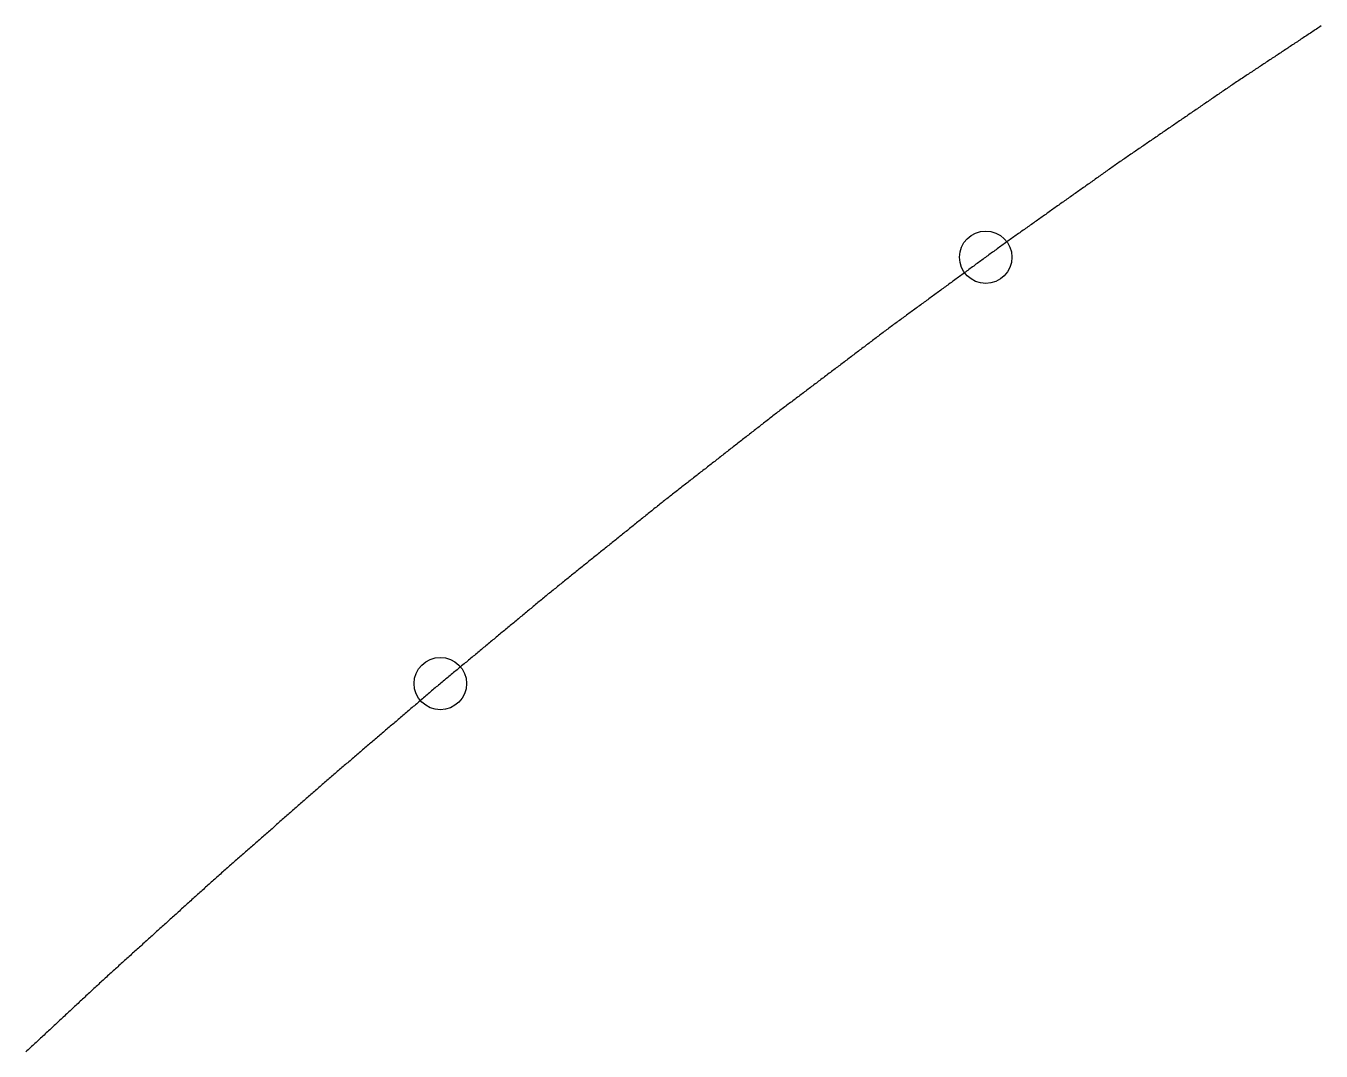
# Model space of a CAD drawing. Extents: x 1 to 322, y 1 to 270.
# Drawn here: x 111.24 to 123.6, y 16.35 to 26.13 of the extents above; entities that cross this region are included whole.
import ezdxf

# ---------------------------------------------------------------- set-up
doc = ezdxf.new("R2010")
doc.units = 0
doc.layers.get('0').update_dxf_attribs({"linetype": 'CONTINUOUS'})
doc.layers.add('RIB_INDICATION', color=1, linetype='CONTINUOUS')

msp = doc.modelspace()

# ---------------------------------------------------------------- linework, layer by layer
msp.add_polyline3d([(123.602, 26.1296, 0), (123.59, 26.1221, 0), (123.579, 26.1145, 0), (123.568, 26.107, 0), (123.556, 26.0995, 0), (123.545, 26.0919, 0), (123.533, 26.0844, 0), (123.522, 26.0769, 0), (123.511, 26.0693, 0), (123.499, 26.0618, 0), (123.488, 26.0543, 0), (123.476, 26.0468, 0), (123.465, 26.0392, 0), (123.454, 26.0317, 0), (123.442, 26.0242, 0), (123.431, 26.0166, 0), (123.42, 26.0091, 0), (123.408, 26.0016, 0), (123.397, 25.9941, 0), (123.385, 25.9865, 0), (123.374, 25.979, 0), (123.363, 25.9715, 0), (123.351, 25.9639, 0), (123.34, 25.9564, 0), (123.329, 25.9489, 0), (123.317, 25.9414, 0), (123.306, 25.9338, 0), (123.294, 25.9263, 0), (123.283, 25.9188, 0), (123.272, 25.9112, 0), (123.26, 25.9037, 0), (123.249, 25.8962, 0), (123.238, 25.8887, 0), (123.226, 25.8811, 0), (123.215, 25.8736, 0), (123.203, 25.8661, 0), (123.192, 25.8585, 0), (123.181, 25.851, 0), (123.169, 25.8435, 0), (123.158, 25.836, 0), (123.146, 25.8284, 0), (123.135, 25.8209, 0), (123.124, 25.8134, 0), (123.112, 25.8058, 0), (123.101, 25.7983, 0), (123.09, 25.7908, 0), (123.078, 25.7832, 0), (123.067, 25.7757, 0), (123.055, 25.7682, 0), (123.044, 25.7607, 0), (123.033, 25.7531, 0), (123.021, 25.7456, 0), (123.01, 25.7381, 0), (122.999, 25.7305, 0), (122.987, 25.723, 0), (122.976, 25.7155, 0), (122.964, 25.708, 0), (122.953, 25.7004, 0), (122.942, 25.6929, 0), (122.93, 25.6854, 0), (122.919, 25.6778, 0), (122.908, 25.6703, 0), (122.896, 25.6628, 0), (122.885, 25.6553, 0), (122.873, 25.6477, 0), (122.862, 25.6402, 0), (122.851, 25.6327, 0), (122.839, 25.6251, 0), (122.828, 25.6176, 0), (122.816, 25.6101, 0), (122.805, 25.6026, 0), (122.794, 25.595, 0), (122.782, 25.5875, 0), (122.771, 25.58, 0), (122.76, 25.5724, 0), (122.748, 25.5647, 0), (122.737, 25.557, 0), (122.726, 25.5492, 0), (122.714, 25.5414, 0), (122.703, 25.5337, 0), (122.692, 25.5259, 0), (122.68, 25.5182, 0), (122.669, 25.5104, 0), (122.658, 25.5026, 0), (122.646, 25.4949, 0), (122.635, 25.4871, 0), (122.624, 25.4794, 0), (122.612, 25.4716, 0), (122.601, 25.4638, 0), (122.59, 25.4561, 0), (122.578, 25.4483, 0), (122.567, 25.4406, 0), (122.556, 25.4328, 0), (122.544, 25.425, 0), (122.533, 25.4173, 0), (122.522, 25.4095, 0), (122.51, 25.4018, 0), (122.499, 25.394, 0), (122.488, 25.3862, 0), (122.476, 25.3785, 0), (122.465, 25.3707, 0), (122.454, 25.363, 0), (122.442, 25.3552, 0), (122.431, 25.3474, 0), (122.42, 25.3397, 0), (122.408, 25.3319, 0), (122.397, 25.3242, 0), (122.386, 25.3164, 0), (122.374, 25.3086, 0), (122.363, 25.3009, 0), (122.352, 25.2931, 0), (122.34, 25.2854, 0), (122.329, 25.2776, 0), (122.318, 25.2699, 0), (122.306, 25.2621, 0), (122.295, 25.2543, 0), (122.284, 25.2466, 0), (122.272, 25.2388, 0), (122.261, 25.2311, 0), (122.25, 25.2233, 0), (122.238, 25.2155, 0), (122.227, 25.2078, 0), (122.216, 25.2, 0), (122.204, 25.1923, 0), (122.193, 25.1845, 0), (122.182, 25.1767, 0), (122.17, 25.169, 0), (122.159, 25.1612, 0), (122.148, 25.1535, 0), (122.136, 25.1457, 0), (122.125, 25.1379, 0), (122.114, 25.1302, 0), (122.103, 25.1224, 0), (122.091, 25.1147, 0), (122.08, 25.1069, 0), (122.069, 25.0991, 0), (122.057, 25.0914, 0), (122.046, 25.0836, 0), (122.035, 25.0759, 0), (122.023, 25.0681, 0), (122.012, 25.0603, 0), (122.001, 25.0526, 0), (121.989, 25.0448, 0), (121.978, 25.0371, 0), (121.967, 25.0293, 0), (121.955, 25.0215, 0), (121.944, 25.0138, 0), (121.933, 25.006, 0), (121.921, 24.9983, 0), (121.91, 24.9905, 0), (121.899, 24.9827, 0), (121.887, 24.975, 0), (121.876, 24.9672, 0), (121.865, 24.9595, 0), (121.853, 24.9517, 0), (121.842, 24.944, 0), (121.831, 24.9362, 0), (121.819, 24.9284, 0), (121.808, 24.9207, 0), (121.797, 24.9129, 0), (121.785, 24.9052, 0), (121.774, 24.8974, 0), (121.763, 24.8896, 0), (121.751, 24.8819, 0), (121.74, 24.8741, 0), (121.729, 24.8664, 0), (121.717, 24.8586, 0), (121.706, 24.8508, 0), (121.695, 24.8431, 0), (121.683, 24.8353, 0), (121.672, 24.8276, 0), (121.661, 24.8198, 0), (121.649, 24.8118, 0), (121.638, 24.8038, 0), (121.627, 24.7959, 0), (121.616, 24.7879, 0), (121.604, 24.7799, 0), (121.593, 24.7719, 0), (121.582, 24.7639, 0), (121.57, 24.7559, 0), (121.559, 24.7479, 0), (121.548, 24.7399, 0), (121.537, 24.7319, 0), (121.525, 24.7239, 0), (121.514, 24.716, 0), (121.503, 24.708, 0), (121.492, 24.7, 0), (121.48, 24.692, 0), (121.469, 24.684, 0), (121.458, 24.676, 0), (121.446, 24.668, 0), (121.435, 24.66, 0), (121.424, 24.652, 0), (121.413, 24.644, 0), (121.401, 24.6361, 0), (121.39, 24.6281, 0), (121.379, 24.6201, 0), (121.367, 24.6121, 0), (121.356, 24.6041, 0), (121.345, 24.5961, 0), (121.334, 24.5881, 0), (121.322, 24.5801, 0), (121.311, 24.5721, 0), (121.3, 24.5641, 0), (121.288, 24.5562, 0), (121.277, 24.5482, 0), (121.266, 24.5402, 0), (121.255, 24.5322, 0), (121.243, 24.5242, 0), (121.232, 24.5162, 0), (121.221, 24.5082, 0), (121.21, 24.5002, 0), (121.198, 24.4922, 0), (121.187, 24.4842, 0), (121.176, 24.4762, 0), (121.164, 24.4683, 0), (121.153, 24.4603, 0), (121.142, 24.4523, 0), (121.131, 24.4443, 0), (121.119, 24.4363, 0), (121.108, 24.4283, 0), (121.097, 24.4203, 0), (121.085, 24.4123, 0), (121.074, 24.4043, 0), (121.063, 24.3963, 0), (121.052, 24.3884, 0), (121.04, 24.3804, 0), (121.029, 24.3724, 0), (121.018, 24.3644, 0), (121.007, 24.3564, 0), (120.995, 24.3484, 0), (120.984, 24.3404, 0), (120.973, 24.3324, 0), (120.961, 24.3244, 0), (120.95, 24.3164, 0), (120.939, 24.3085, 0), (120.928, 24.3005, 0), (120.916, 24.2925, 0), (120.905, 24.2845, 0), (120.894, 24.2765, 0), (120.882, 24.2685, 0), (120.871, 24.2605, 0), (120.86, 24.2525, 0), (120.849, 24.2445, 0), (120.837, 24.2365, 0), (120.826, 24.2286, 0), (120.815, 24.2206, 0), (120.804, 24.2126, 0), (120.792, 24.2046, 0), (120.781, 24.1966, 0), (120.77, 24.1886, 0), (120.758, 24.1806, 0), (120.747, 24.1726, 0), (120.736, 24.1646, 0), (120.725, 24.1566, 0), (120.713, 24.1487, 0), (120.702, 24.1407, 0), (120.691, 24.1327, 0), (120.679, 24.1247, 0), (120.668, 24.1167, 0), (120.657, 24.1087, 0), (120.646, 24.1007, 0), (120.634, 24.0927, 0), (120.623, 24.0847, 0), (120.612, 24.0767, 0), (120.6, 24.0688, 0), (120.589, 24.0608, 0), (120.578, 24.0528, 0), (120.567, 24.0448, 0), (120.555, 24.0366, 0), (120.544, 24.0284, 0), (120.533, 24.0201, 0), (120.522, 24.0119, 0), (120.511, 24.0037, 0), (120.499, 23.9955, 0), (120.488, 23.9873, 0), (120.477, 23.979, 0), (120.466, 23.9708, 0), (120.454, 23.9626, 0), (120.443, 23.9544, 0), (120.432, 23.9462, 0), (120.421, 23.9379, 0), (120.409, 23.9297, 0), (120.398, 23.9215, 0), (120.387, 23.9133, 0), (120.376, 23.905, 0), (120.365, 23.8968, 0), (120.353, 23.8886, 0), (120.342, 23.8804, 0), (120.331, 23.8722, 0), (120.32, 23.8639, 0), (120.308, 23.8557, 0), (120.297, 23.8475, 0), (120.286, 23.8393, 0), (120.275, 23.8311, 0), (120.263, 23.8228, 0), (120.252, 23.8146, 0), (120.241, 23.8064, 0), (120.23, 23.7982, 0), (120.219, 23.79, 0), (120.207, 23.7817, 0), (120.196, 23.7735, 0), (120.185, 23.7653, 0), (120.174, 23.7571, 0), (120.162, 23.7489, 0), (120.151, 23.7406, 0), (120.14, 23.7324, 0), (120.129, 23.7242, 0), (120.118, 23.716, 0), (120.106, 23.7077, 0), (120.095, 23.6995, 0), (120.084, 23.6913, 0), (120.073, 23.6831, 0), (120.061, 23.6749, 0), (120.05, 23.6666, 0), (120.039, 23.6584, 0), (120.028, 23.6502, 0), (120.016, 23.642, 0), (120.005, 23.6338, 0), (119.994, 23.6255, 0), (119.983, 23.6173, 0), (119.972, 23.6091, 0), (119.96, 23.6009, 0), (119.949, 23.5927, 0), (119.938, 23.5844, 0), (119.927, 23.5762, 0), (119.915, 23.568, 0), (119.904, 23.5598, 0), (119.893, 23.5516, 0), (119.882, 23.5433, 0), (119.871, 23.5351, 0), (119.859, 23.5269, 0), (119.848, 23.5187, 0), (119.837, 23.5105, 0), (119.826, 23.5022, 0), (119.814, 23.494, 0), (119.803, 23.4858, 0), (119.792, 23.4776, 0), (119.781, 23.4693, 0), (119.769, 23.4611, 0), (119.758, 23.4529, 0), (119.747, 23.4447, 0), (119.736, 23.4365, 0), (119.725, 23.4282, 0), (119.713, 23.42, 0), (119.702, 23.4118, 0), (119.691, 23.4036, 0), (119.68, 23.3954, 0), (119.668, 23.3871, 0), (119.657, 23.3789, 0), (119.646, 23.3707, 0), (119.635, 23.3625, 0), (119.623, 23.3543, 0), (119.612, 23.346, 0), (119.601, 23.3378, 0), (119.59, 23.3296, 0), (119.579, 23.3214, 0), (119.567, 23.3132, 0), (119.556, 23.3049, 0), (119.545, 23.2967, 0), (119.534, 23.2885, 0), (119.522, 23.2803, 0), (119.511, 23.272, 0), (119.5, 23.2638, 0), (119.489, 23.2556, 0), (119.478, 23.2474, 0), (119.466, 23.2389, 0), (119.455, 23.2305, 0), (119.444, 23.222, 0), (119.433, 23.2136, 0), (119.422, 23.2051, 0), (119.41, 23.1967, 0), (119.399, 23.1882, 0), (119.388, 23.1798, 0), (119.377, 23.1713, 0), (119.366, 23.1629, 0), (119.355, 23.1544, 0), (119.343, 23.146, 0), (119.332, 23.1375, 0), (119.321, 23.1291, 0), (119.31, 23.1206, 0), (119.299, 23.1122, 0), (119.288, 23.1037, 0), (119.276, 23.0953, 0), (119.265, 23.0868, 0), (119.254, 23.0784, 0), (119.243, 23.0699, 0), (119.232, 23.0615, 0), (119.22, 23.053, 0), (119.209, 23.0446, 0), (119.198, 23.0361, 0), (119.187, 23.0277, 0), (119.176, 23.0192, 0), (119.165, 23.0108, 0), (119.153, 23.0023, 0), (119.142, 22.9939, 0), (119.131, 22.9854, 0), (119.12, 22.977, 0), (119.109, 22.9685, 0), (119.097, 22.9601, 0), (119.086, 22.9516, 0), (119.075, 22.9431, 0), (119.064, 22.9347, 0), (119.053, 22.9262, 0), (119.042, 22.9178, 0), (119.03, 22.9093, 0), (119.019, 22.9009, 0), (119.008, 22.8924, 0), (118.997, 22.884, 0), (118.986, 22.8755, 0), (118.975, 22.8671, 0), (118.963, 22.8586, 0), (118.952, 22.8502, 0), (118.941, 22.8417, 0), (118.93, 22.8333, 0), (118.919, 22.8248, 0), (118.907, 22.8164, 0), (118.896, 22.8079, 0), (118.885, 22.7995, 0), (118.874, 22.791, 0), (118.863, 22.7826, 0), (118.852, 22.7741, 0), (118.84, 22.7657, 0), (118.829, 22.7572, 0), (118.818, 22.7488, 0), (118.807, 22.7403, 0), (118.796, 22.7319, 0), (118.785, 22.7234, 0), (118.773, 22.715, 0), (118.762, 22.7065, 0), (118.751, 22.6981, 0), (118.74, 22.6896, 0), (118.729, 22.6812, 0), (118.717, 22.6727, 0), (118.706, 22.6643, 0), (118.695, 22.6558, 0), (118.684, 22.6474, 0), (118.673, 22.6389, 0), (118.662, 22.6304, 0), (118.65, 22.622, 0), (118.639, 22.6135, 0), (118.628, 22.6051, 0), (118.617, 22.5966, 0), (118.606, 22.5882, 0), (118.594, 22.5797, 0), (118.583, 22.5713, 0), (118.572, 22.5628, 0), (118.561, 22.5544, 0), (118.55, 22.5459, 0), (118.539, 22.5375, 0), (118.527, 22.529, 0), (118.516, 22.5206, 0), (118.505, 22.5121, 0), (118.494, 22.5037, 0), (118.483, 22.4952, 0), (118.472, 22.4868, 0), (118.46, 22.4783, 0), (118.449, 22.4699, 0), (118.438, 22.4614, 0), (118.427, 22.453, 0), (118.416, 22.4445, 0), (118.404, 22.4361, 0), (118.393, 22.4276, 0), (118.382, 22.4189, 0), (118.371, 22.4103, 0), (118.36, 22.4016, 0), (118.349, 22.3929, 0), (118.338, 22.3842, 0), (118.327, 22.3755, 0), (118.315, 22.3668, 0), (118.304, 22.3582, 0), (118.293, 22.3495, 0), (118.282, 22.3408, 0), (118.271, 22.3321, 0), (118.26, 22.3234, 0), (118.249, 22.3148, 0), (118.238, 22.3061, 0), (118.226, 22.2974, 0), (118.215, 22.2887, 0), (118.204, 22.28, 0), (118.193, 22.2713, 0), (118.182, 22.2627, 0), (118.171, 22.254, 0), (118.16, 22.2453, 0), (118.148, 22.2366, 0), (118.137, 22.2279, 0), (118.126, 22.2193, 0), (118.115, 22.2106, 0), (118.104, 22.2019, 0), (118.093, 22.1932, 0), (118.082, 22.1845, 0), (118.071, 22.1758, 0), (118.059, 22.1672, 0), (118.048, 22.1585, 0), (118.037, 22.1498, 0), (118.026, 22.1411, 0), (118.015, 22.1324, 0), (118.004, 22.1237, 0), (117.993, 22.1151, 0), (117.982, 22.1064, 0), (117.97, 22.0977, 0), (117.959, 22.089, 0), (117.948, 22.0803, 0), (117.937, 22.0717, 0), (117.926, 22.063, 0), (117.915, 22.0543, 0), (117.904, 22.0456, 0), (117.893, 22.0369, 0), (117.881, 22.0282, 0), (117.87, 22.0196, 0), (117.859, 22.0109, 0), (117.848, 22.0022, 0), (117.837, 21.9935, 0), (117.826, 21.9848, 0), (117.815, 21.9762, 0), (117.804, 21.9675, 0), (117.792, 21.9588, 0), (117.781, 21.9501, 0), (117.77, 21.9414, 0), (117.759, 21.9327, 0), (117.748, 21.9241, 0), (117.737, 21.9154, 0), (117.726, 21.9067, 0), (117.715, 21.898, 0), (117.703, 21.8893, 0), (117.692, 21.8807, 0), (117.681, 21.872, 0), (117.67, 21.8633, 0), (117.659, 21.8546, 0), (117.648, 21.8459, 0), (117.637, 21.8372, 0), (117.626, 21.8286, 0), (117.614, 21.8199, 0), (117.603, 21.8112, 0), (117.592, 21.8025, 0), (117.581, 21.7938, 0), (117.57, 21.7852, 0), (117.559, 21.7765, 0), (117.548, 21.7678, 0), (117.536, 21.7591, 0), (117.525, 21.7504, 0), (117.514, 21.7417, 0), (117.503, 21.7331, 0), (117.492, 21.7244, 0), (117.481, 21.7157, 0), (117.47, 21.707, 0), (117.459, 21.6983, 0), (117.447, 21.6897, 0), (117.436, 21.681, 0), (117.425, 21.6723, 0), (117.414, 21.6636, 0), (117.403, 21.6549, 0), (117.392, 21.6462, 0), (117.381, 21.6376, 0), (117.37, 21.6289, 0), (117.358, 21.6202, 0), (117.347, 21.6115, 0), (117.336, 21.6028, 0), (117.325, 21.5941, 0), (117.314, 21.5855, 0), (117.303, 21.5765, 0), (117.292, 21.5676, 0), (117.281, 21.5587, 0), (117.27, 21.5498, 0), (117.259, 21.5409, 0), (117.247, 21.532, 0), (117.236, 21.5231, 0), (117.225, 21.5142, 0), (117.214, 21.5052, 0), (117.203, 21.4963, 0), (117.192, 21.4874, 0), (117.181, 21.4785, 0), (117.17, 21.4696, 0), (117.159, 21.4607, 0), (117.148, 21.4518, 0), (117.137, 21.4429, 0), (117.126, 21.4339, 0), (117.115, 21.425, 0), (117.103, 21.4161, 0), (117.092, 21.4072, 0), (117.081, 21.3983, 0), (117.07, 21.3894, 0), (117.059, 21.3805, 0), (117.048, 21.3716, 0), (117.037, 21.3626, 0), (117.026, 21.3537, 0), (117.015, 21.3448, 0), (117.004, 21.3359, 0), (116.993, 21.327, 0), (116.982, 21.3181, 0), (116.971, 21.3092, 0), (116.959, 21.3003, 0), (116.948, 21.2913, 0), (116.937, 21.2824, 0), (116.926, 21.2735, 0), (116.915, 21.2646, 0), (116.904, 21.2557, 0), (116.893, 21.2468, 0), (116.882, 21.2379, 0), (116.871, 21.229, 0), (116.86, 21.22, 0), (116.849, 21.2111, 0), (116.838, 21.2022, 0), (116.827, 21.1933, 0), (116.815, 21.1844, 0), (116.804, 21.1755, 0), (116.793, 21.1666, 0), (116.782, 21.1577, 0), (116.771, 21.1487, 0), (116.76, 21.1398, 0), (116.749, 21.1309, 0), (116.738, 21.122, 0), (116.727, 21.1131, 0), (116.716, 21.1042, 0), (116.705, 21.0953, 0), (116.694, 21.0864, 0), (116.683, 21.0774, 0), (116.671, 21.0685, 0), (116.66, 21.0596, 0), (116.649, 21.0507, 0), (116.638, 21.0418, 0), (116.627, 21.0329, 0), (116.616, 21.024, 0), (116.605, 21.0151, 0), (116.594, 21.0061, 0), (116.583, 20.9972, 0), (116.572, 20.9883, 0), (116.561, 20.9794, 0), (116.55, 20.9705, 0), (116.539, 20.9616, 0), (116.527, 20.9527, 0), (116.516, 20.9438, 0), (116.505, 20.9348, 0), (116.494, 20.9259, 0), (116.483, 20.917, 0), (116.472, 20.9081, 0), (116.461, 20.8992, 0), (116.45, 20.8903, 0), (116.439, 20.8814, 0), (116.428, 20.8725, 0), (116.417, 20.8635, 0), (116.406, 20.8546, 0), (116.395, 20.8457, 0), (116.383, 20.8368, 0), (116.372, 20.8279, 0), (116.361, 20.819, 0), (116.35, 20.8101, 0), (116.339, 20.8012, 0), (116.328, 20.7922, 0), (116.317, 20.7833, 0), (116.306, 20.7744, 0), (116.295, 20.7655, 0), (116.284, 20.7566, 0), (116.273, 20.7477, 0), (116.262, 20.7388, 0), (116.251, 20.7299, 0), (116.239, 20.7209, 0), (116.228, 20.7118, 0), (116.217, 20.7026, 0), (116.206, 20.6935, 0), (116.195, 20.6844, 0), (116.184, 20.6752, 0), (116.173, 20.6661, 0), (116.162, 20.6569, 0), (116.151, 20.6478, 0), (116.14, 20.6386, 0), (116.129, 20.6295, 0), (116.118, 20.6204, 0), (116.107, 20.6112, 0), (116.096, 20.6021, 0), (116.085, 20.5929, 0), (116.074, 20.5838, 0), (116.063, 20.5746, 0), (116.052, 20.5655, 0), (116.041, 20.5563, 0), (116.03, 20.5472, 0), (116.019, 20.5381, 0), (116.008, 20.5289, 0), (115.997, 20.5198, 0), (115.986, 20.5106, 0), (115.975, 20.5015, 0), (115.964, 20.4923, 0), (115.953, 20.4832, 0), (115.942, 20.4741, 0), (115.931, 20.4649, 0), (115.92, 20.4558, 0), (115.909, 20.4466, 0), (115.898, 20.4375, 0), (115.887, 20.4283, 0), (115.876, 20.4192, 0), (115.865, 20.4101, 0), (115.854, 20.4009, 0), (115.843, 20.3918, 0), (115.831, 20.3826, 0), (115.82, 20.3735, 0), (115.809, 20.3643, 0), (115.798, 20.3552, 0), (115.787, 20.3461, 0), (115.776, 20.3369, 0), (115.765, 20.3278, 0), (115.754, 20.3186, 0), (115.743, 20.3095, 0), (115.732, 20.3003, 0), (115.721, 20.2912, 0), (115.71, 20.2821, 0), (115.699, 20.2729, 0), (115.688, 20.2638, 0), (115.677, 20.2546, 0), (115.666, 20.2455, 0), (115.655, 20.2363, 0), (115.644, 20.2272, 0), (115.633, 20.2181, 0), (115.622, 20.2089, 0), (115.611, 20.1998, 0), (115.6, 20.1906, 0), (115.589, 20.1815, 0), (115.578, 20.1723, 0), (115.567, 20.1632, 0), (115.556, 20.154, 0), (115.545, 20.1449, 0), (115.534, 20.1358, 0), (115.523, 20.1266, 0), (115.512, 20.1175, 0), (115.501, 20.1083, 0), (115.49, 20.0992, 0), (115.479, 20.09, 0), (115.468, 20.0809, 0), (115.457, 20.0718, 0), (115.446, 20.0626, 0), (115.435, 20.0535, 0), (115.424, 20.0443, 0), (115.412, 20.0352, 0), (115.401, 20.026, 0), (115.39, 20.0169, 0), (115.379, 20.0078, 0), (115.368, 19.9986, 0), (115.357, 19.9895, 0), (115.346, 19.9803, 0), (115.335, 19.9712, 0), (115.324, 19.962, 0), (115.313, 19.9529, 0), (115.302, 19.9438, 0), (115.291, 19.9346, 0), (115.28, 19.9255, 0), (115.269, 19.9163, 0), (115.258, 19.9072, 0), (115.247, 19.898, 0), (115.236, 19.8889, 0), (115.225, 19.8798, 0), (115.214, 19.8706, 0), (115.203, 19.8615, 0), (115.192, 19.8523, 0), (115.181, 19.8432, 0), (115.17, 19.834, 0), (115.159, 19.8246, 0), (115.148, 19.8153, 0), (115.137, 19.8059, 0), (115.126, 19.7965, 0), (115.115, 19.7871, 0), (115.104, 19.7778, 0), (115.093, 19.7684, 0), (115.082, 19.759, 0), (115.071, 19.7497, 0), (115.06, 19.7403, 0), (115.049, 19.7309, 0), (115.038, 19.7215, 0), (115.027, 19.7122, 0), (115.016, 19.7028, 0), (115.005, 19.6934, 0), (114.994, 19.684, 0), (114.983, 19.6747, 0), (114.972, 19.6653, 0), (114.961, 19.6559, 0), (114.95, 19.6465, 0), (114.939, 19.6372, 0), (114.928, 19.6278, 0), (114.917, 19.6184, 0), (114.906, 19.609, 0), (114.896, 19.5997, 0), (114.885, 19.5903, 0), (114.874, 19.5809, 0), (114.863, 19.5715, 0), (114.852, 19.5622, 0), (114.841, 19.5528, 0), (114.83, 19.5434, 0), (114.819, 19.5341, 0), (114.808, 19.5247, 0), (114.797, 19.5153, 0), (114.786, 19.5059, 0), (114.775, 19.4966, 0), (114.764, 19.4872, 0), (114.753, 19.4778, 0), (114.742, 19.4684, 0), (114.731, 19.4591, 0), (114.72, 19.4497, 0), (114.709, 19.4403, 0), (114.698, 19.4309, 0), (114.687, 19.4216, 0), (114.676, 19.4122, 0), (114.665, 19.4028, 0), (114.654, 19.3934, 0), (114.643, 19.3841, 0), (114.632, 19.3747, 0), (114.621, 19.3653, 0), (114.61, 19.356, 0), (114.599, 19.3466, 0), (114.588, 19.3372, 0), (114.577, 19.3278, 0), (114.566, 19.3185, 0), (114.555, 19.3091, 0), (114.544, 19.2997, 0), (114.533, 19.2903, 0), (114.522, 19.281, 0), (114.511, 19.2716, 0), (114.5, 19.2622, 0), (114.489, 19.2528, 0), (114.478, 19.2435, 0), (114.467, 19.2341, 0), (114.456, 19.2247, 0), (114.445, 19.2153, 0), (114.435, 19.206, 0), (114.424, 19.1966, 0), (114.413, 19.1872, 0), (114.402, 19.1778, 0), (114.391, 19.1685, 0), (114.38, 19.1591, 0), (114.369, 19.1497, 0), (114.358, 19.1404, 0), (114.347, 19.131, 0), (114.336, 19.1216, 0), (114.325, 19.1122, 0), (114.314, 19.1029, 0), (114.303, 19.0935, 0), (114.292, 19.0841, 0), (114.281, 19.0747, 0), (114.27, 19.0654, 0), (114.259, 19.056, 0), (114.248, 19.0466, 0), (114.237, 19.0372, 0), (114.226, 19.0279, 0), (114.215, 19.0185, 0), (114.204, 19.0091, 0), (114.193, 18.9997, 0), (114.182, 18.9904, 0), (114.171, 18.981, 0), (114.16, 18.9716, 0), (114.149, 18.9623, 0), (114.138, 18.9529, 0), (114.127, 18.9435, 0), (114.116, 18.9341, 0), (114.105, 18.9247, 0), (114.094, 18.9151, 0), (114.083, 18.9055, 0), (114.072, 18.8959, 0), (114.062, 18.8863, 0), (114.051, 18.8767, 0), (114.04, 18.8671, 0), (114.029, 18.8575, 0), (114.018, 18.8479, 0), (114.007, 18.8383, 0), (113.996, 18.8287, 0), (113.985, 18.8191, 0), (113.974, 18.8095, 0), (113.963, 18.7999, 0), (113.952, 18.7903, 0), (113.941, 18.7807, 0), (113.93, 18.7711, 0), (113.919, 18.7615, 0), (113.909, 18.7518, 0), (113.898, 18.7422, 0), (113.887, 18.7326, 0), (113.876, 18.723, 0), (113.865, 18.7134, 0), (113.854, 18.7038, 0), (113.843, 18.6942, 0), (113.832, 18.6846, 0), (113.821, 18.675, 0), (113.81, 18.6654, 0), (113.799, 18.6558, 0), (113.788, 18.6462, 0), (113.777, 18.6366, 0), (113.767, 18.627, 0), (113.756, 18.6174, 0), (113.745, 18.6078, 0), (113.734, 18.5982, 0), (113.723, 18.5886, 0), (113.712, 18.579, 0), (113.701, 18.5694, 0), (113.69, 18.5598, 0), (113.679, 18.5502, 0), (113.668, 18.5405, 0), (113.657, 18.5309, 0), (113.646, 18.5213, 0), (113.635, 18.5117, 0), (113.624, 18.5021, 0), (113.614, 18.4925, 0), (113.603, 18.4829, 0), (113.592, 18.4733, 0), (113.581, 18.4637, 0), (113.57, 18.4541, 0), (113.559, 18.4445, 0), (113.548, 18.4349, 0), (113.537, 18.4253, 0), (113.526, 18.4157, 0), (113.515, 18.4061, 0), (113.504, 18.3965, 0), (113.493, 18.3869, 0), (113.482, 18.3773, 0), (113.472, 18.3677, 0), (113.461, 18.3581, 0), (113.45, 18.3485, 0), (113.439, 18.3389, 0), (113.428, 18.3293, 0), (113.417, 18.3196, 0), (113.406, 18.31, 0), (113.395, 18.3004, 0), (113.384, 18.2908, 0), (113.373, 18.2812, 0), (113.362, 18.2716, 0), (113.351, 18.262, 0), (113.34, 18.2524, 0), (113.329, 18.2428, 0), (113.319, 18.2332, 0), (113.308, 18.2236, 0), (113.297, 18.214, 0), (113.286, 18.2044, 0), (113.275, 18.1948, 0), (113.264, 18.1852, 0), (113.253, 18.1756, 0), (113.242, 18.166, 0), (113.231, 18.1564, 0), (113.22, 18.1468, 0), (113.209, 18.1372, 0), (113.198, 18.1276, 0), (113.187, 18.118, 0), (113.177, 18.1084, 0), (113.166, 18.0987, 0), (113.155, 18.0891, 0), (113.144, 18.0795, 0), (113.133, 18.0699, 0), (113.122, 18.0603, 0), (113.111, 18.0507, 0), (113.1, 18.0411, 0), (113.089, 18.0315, 0), (113.078, 18.0219, 0), (113.067, 18.0123, 0), (113.056, 18.0027, 0), (113.045, 17.9931, 0), (113.035, 17.9832, 0), (113.024, 17.9734, 0), (113.013, 17.9636, 0), (113.002, 17.9537, 0), (112.991, 17.9439, 0), (112.98, 17.934, 0), (112.969, 17.9242, 0), (112.958, 17.9144, 0), (112.948, 17.9045, 0), (112.937, 17.8947, 0), (112.926, 17.8849, 0), (112.915, 17.875, 0), (112.904, 17.8652, 0), (112.893, 17.8554, 0), (112.882, 17.8455, 0), (112.871, 17.8357, 0), (112.861, 17.8259, 0), (112.85, 17.816, 0), (112.839, 17.8062, 0), (112.828, 17.7964, 0), (112.817, 17.7865, 0), (112.806, 17.7767, 0), (112.795, 17.7669, 0), (112.784, 17.757, 0), (112.774, 17.7472, 0), (112.763, 17.7373, 0), (112.752, 17.7275, 0), (112.741, 17.7177, 0), (112.73, 17.7078, 0), (112.719, 17.698, 0), (112.708, 17.6882, 0), (112.697, 17.6783, 0), (112.687, 17.6685, 0), (112.676, 17.6587, 0), (112.665, 17.6488, 0), (112.654, 17.639, 0), (112.643, 17.6292, 0), (112.632, 17.6193, 0), (112.621, 17.6095, 0), (112.61, 17.5997, 0), (112.6, 17.5898, 0), (112.589, 17.58, 0), (112.578, 17.5702, 0), (112.567, 17.5603, 0), (112.556, 17.5505, 0), (112.545, 17.5406, 0), (112.534, 17.5308, 0), (112.523, 17.521, 0), (112.513, 17.5111, 0), (112.502, 17.5013, 0), (112.491, 17.4915, 0), (112.48, 17.4816, 0), (112.469, 17.4718, 0), (112.458, 17.462, 0), (112.447, 17.4521, 0), (112.436, 17.4423, 0), (112.426, 17.4325, 0), (112.415, 17.4226, 0), (112.404, 17.4128, 0), (112.393, 17.403, 0), (112.382, 17.3931, 0), (112.371, 17.3833, 0), (112.36, 17.3735, 0), (112.349, 17.3636, 0), (112.339, 17.3538, 0), (112.328, 17.3439, 0), (112.317, 17.3341, 0), (112.306, 17.3243, 0), (112.295, 17.3144, 0), (112.284, 17.3046, 0), (112.273, 17.2948, 0), (112.262, 17.2849, 0), (112.252, 17.2751, 0), (112.241, 17.2653, 0), (112.23, 17.2554, 0), (112.219, 17.2456, 0), (112.208, 17.2358, 0), (112.197, 17.2259, 0), (112.186, 17.2161, 0), (112.175, 17.2063, 0), (112.165, 17.1964, 0), (112.154, 17.1866, 0), (112.143, 17.1768, 0), (112.132, 17.1669, 0), (112.121, 17.1571, 0), (112.11, 17.1472, 0), (112.099, 17.1374, 0), (112.088, 17.1276, 0), (112.078, 17.1177, 0), (112.067, 17.1079, 0), (112.056, 17.0981, 0), (112.045, 17.0882, 0), (112.034, 17.0784, 0), (112.023, 17.0686, 0), (112.012, 17.0587, 0), (112.001, 17.0489, 0), (111.991, 17.039, 0), (111.98, 17.029, 0), (111.969, 17.0189, 0), (111.958, 17.0088, 0), (111.947, 16.9988, 0), (111.936, 16.9887, 0), (111.926, 16.9786, 0), (111.915, 16.9686, 0), (111.904, 16.9585, 0), (111.893, 16.9484, 0), (111.882, 16.9384, 0), (111.871, 16.9283, 0), (111.861, 16.9182, 0), (111.85, 16.9082, 0), (111.839, 16.8981, 0), (111.828, 16.888, 0), (111.817, 16.878, 0), (111.807, 16.8679, 0), (111.796, 16.8578, 0), (111.785, 16.8478, 0), (111.774, 16.8377, 0), (111.763, 16.8276, 0), (111.752, 16.8176, 0), (111.742, 16.8075, 0), (111.731, 16.7974, 0), (111.72, 16.7874, 0), (111.709, 16.7773, 0), (111.698, 16.7672, 0), (111.687, 16.7572, 0), (111.677, 16.7471, 0), (111.666, 16.737, 0), (111.655, 16.727, 0), (111.644, 16.7169, 0), (111.633, 16.7069, 0), (111.622, 16.6968, 0), (111.612, 16.6867, 0), (111.601, 16.6767, 0), (111.59, 16.6666, 0), (111.579, 16.6565, 0), (111.568, 16.6465, 0), (111.558, 16.6364, 0), (111.547, 16.6263, 0), (111.536, 16.6163, 0), (111.525, 16.6062, 0), (111.514, 16.5961, 0), (111.503, 16.5861, 0), (111.493, 16.576, 0), (111.482, 16.5659, 0), (111.471, 16.5559, 0), (111.46, 16.5458, 0), (111.449, 16.5357, 0), (111.438, 16.5257, 0), (111.428, 16.5156, 0), (111.417, 16.5055, 0), (111.406, 16.4955, 0), (111.395, 16.4854, 0), (111.384, 16.4753, 0), (111.374, 16.4653, 0), (111.363, 16.4552, 0), (111.352, 16.4451, 0), (111.341, 16.4351, 0), (111.33, 16.425, 0), (111.319, 16.4149, 0), (111.309, 16.4049, 0), (111.298, 16.3948, 0), (111.287, 16.3848, 0), (111.276, 16.3747, 0), (111.265, 16.3646, 0), (111.254, 16.3546, 0), (111.244, 16.3445, 0)])
at = {"layer": 'RIB_INDICATION'}
for centre in [(120.4007, 23.92329), (115.19779, 19.85717)]:
    msp.add_circle(centre, 0.25, dxfattribs=at)

doc.saveas('drawing.dxf')
